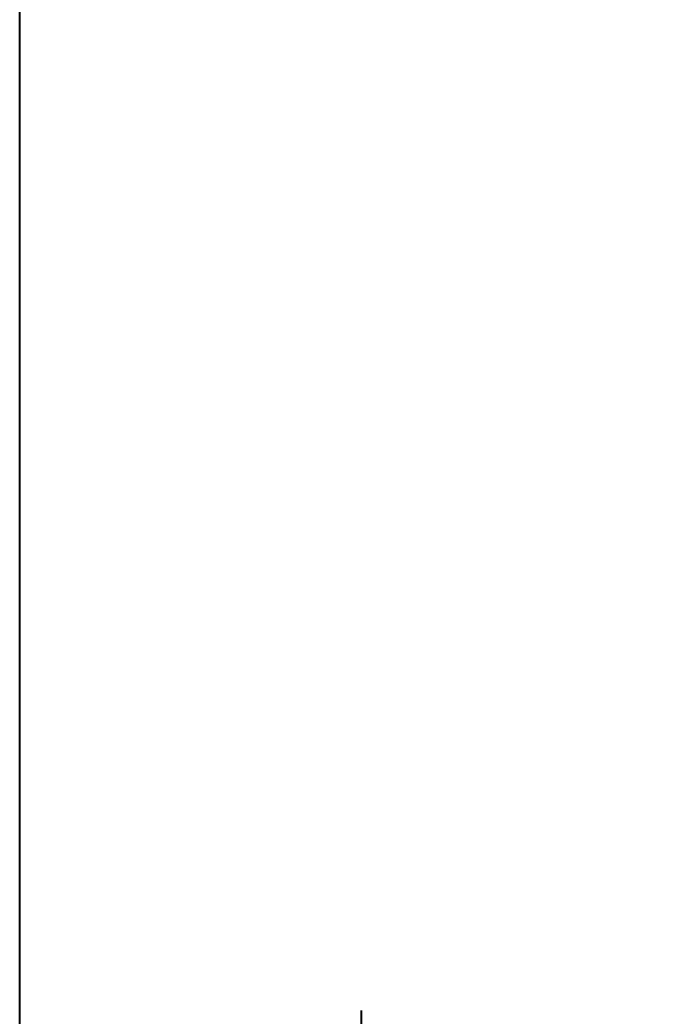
# Model space of a CAD drawing. Header units: millimetres. Extents: x 10 to 459, y 8 to 584.
# Drawn here: x 10 to 71.5, y 192.8 to 289.4 of the extents above; entities that cross this region are included whole.
import ezdxf

# ---------------------------------------------------------------- set-up
doc = ezdxf.new("R2010")
doc.units = ezdxf.units.MM
doc.layers.add('DIMENSIONS', color=2, linetype='Continuous')
doc.layers.add('OUTLINE', color=7, linetype='Continuous', lineweight=25)
doc.styles.add('SLDTEXTSTYLE0', font='TXT', dxfattribs={"width": 0.75})
doc.dimstyles.new('SLDDIMSTYLE27', dxfattribs={"dimtxt": 3.5, "dimasz": 2, "dimexe": 0, "dimexo": 0.0625, "dimgap": 0.875, "dimtad": 1, "dimlfac": 0.2, "dimrnd": 1e-09, "dimzin": 12, "dimdsep": 46, "dimtxsty": 'SLDTEXTSTYLE0', "dimsah": 1, "dimcen": 0.09, "dimadec": 0, "dimazin": 3, "dimtol": 1, "dimtp": 0.35, "dimtm": 0.2, "dimtfac": 1, "dimtofl": 0, "dimtmove": 0, "dimatfit": 3, "dimfxl": 0, "dimfrac": 2, "dimtolj": 1, "dimarcsym": 0})

# ---------------------------------------------------------------- blocks, each defined once
blk = doc.blocks.new('_D_49')
at = {"layer": 'DIMENSIONS'}
for p, q in [((43.106, 154.725), (43.106, 193.397)), ((175.606, 154.725), (175.606, 193.397)), ((43.106, 191.397), (175.606, 191.397))]:
    blk.add_line(p, q, dxfattribs=at)
for points in [[(43.106, 191.397), (45.106, 190.897), (45.106, 191.897)], [(175.606, 191.397), (173.606, 191.897), (173.606, 190.897)]]:
    blk.add_solid(points, dxfattribs=at)
at = {"layer": 'DIMENSIONS', "attachment_point": 1, "style": 'SLDTEXTSTYLE0'}
for s, insert, char_height in [('0,35', (114.946, 198.146), 2.5), ('+', (112.925, 198.146), 2.5), ('%%c', (97.302, 195.909), 3.5), ('26,5', (102.58, 195.962), 3.5), ('0,20', (114.946, 194.913), 2.5), ('-', (113.381, 194.913), 2.5)]:
    blk.add_mtext(s, dxfattribs=dict(at, insert=insert, char_height=char_height))

msp = doc.modelspace()

# ---------------------------------------------------------------- linework, layer by layer
at = {"layer": 'OUTLINE'}
msp.add_line((10, 8), (10, 584), dxfattribs=at)

# ---------------------------------------------------------------- dimensions: what is measured, and where the dimension line sits
at = {"layer": 'DIMENSIONS'}
dim = msp.add_linear_dim(base=(175.606, 191.397), p1=(43.106, 153.725), p2=(175.606, 153.725), text='%%c<>', dimstyle='SLDDIMSTYLE27', dxfattribs=at)
dim.commit()
dim.dimension.update_dxf_attribs({"geometry": '_D_49', "text_midpoint": (109.356, 191.397), "dimtype": 160})

doc.saveas('drawing.dxf')
